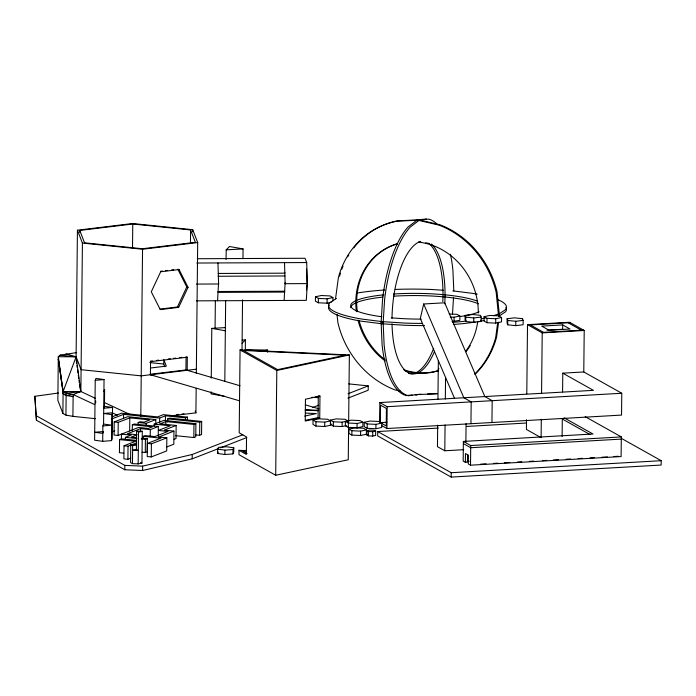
<?xml version="1.0" encoding="UTF-8"?>
<svg xmlns="http://www.w3.org/2000/svg" width="696" height="696" viewBox="0 0 696 696"><rect width="100%" height="100%" fill="white"/><g stroke="black" fill="none" stroke-linecap="round" stroke-linejoin="round"><path stroke-width="1.04" d="M58.455 393.022L34.843 396.294L36.444 420.245L124.793 469.757L142.602 470.505L192.192 458.838L218.492 448.589M36.444 420.245L34.843 396.294M95.456 418.679L72.906 416.356L65.929 415.129L62.884 413.424L63.11 391.596L58.307 356.717L60.065 355.178L76.647 352.594M65.929 415.129L66.155 393.301L63.11 391.596L58.29 358.892L63.171 393.457L66.129 395.485L73.115 396.711M72.906 416.356L73.141 394.528L80.858 391.517L95.596 398.408M76.09 358.275L77.43 230.202L132.579 223.52L192.705 229.697L197.69 242.565L196.324 373.447M79.718 232.603L79.744 230.437L132.771 224.016L190.582 229.958L195.376 242.33L142.358 248.75L84.538 242.808L79.744 230.437M77.917 392.309L80.858 391.517L82.415 243.069L77.43 230.202M102.712 441.342L102.877 425.926L103.573 424.055L104.043 379.564L95.935 378.424L95.239 380.294L94.612 440.203L102.712 441.342L111.517 440.603L112.221 438.732L112.543 407.473L104.435 406.334L103.739 408.204L112.543 407.473M95.674 403.045L95.7 400.905M104.435 406.334L104.617 389.482L103.922 391.352M111.517 440.603L111.795 414.625L112.491 412.754L103.687 413.485L111.795 414.625M155.765 424.612L155.817 419.575L127.725 416.686L114.214 421.95L114.074 435.052L118.085 435.461L138.521 427.457L148.222 428.458L152.398 426.831L132.353 424.769L132.284 430.815M118.085 435.461L118.224 422.359L129.804 417.852L149.875 419.914L144.081 422.168L140.07 421.759L138.147 422.507L138.121 424.525M136.277 440.385L121.504 438.863L119.573 439.62L119.434 452.713L123.714 453.157M121.409 439.141L121.461 434.104L131.161 435.104L125.367 437.358L125.341 439.376M123.549 418.392L123.592 414.355L159.671 418.07L165.465 415.808L185.51 417.87L187.441 417.121L187.407 420.14M119.573 439.62L135.607 441.264L124.027 445.779L123.888 458.882L127.899 459.29L130.796 458.168M124.793 469.757L124.836 465.389L36.488 415.877M127.899 459.29L128.038 446.197L136.721 442.804M129.665 430.946L129.804 417.852M132.518 247.82L132.771 224.016M130.744 444.492L132.658 445.562L136.442 444.753L130.744 444.492L130.552 462.57L132.466 463.64L138.173 463.91L141.958 463.101L142.288 431.311L136.59 431.05L136.399 449.468L138.313 450.547L132.605 450.277L136.399 449.468M132.466 463.64L132.658 445.562M138.173 463.91L138.504 432.12L136.59 431.05M140.566 431.642L140.601 428.623L150.301 429.615L158.331 426.491L158.253 436.488M140.801 416.339L142.549 249.246L197.69 242.565M142.602 470.505L142.645 466.137L192.235 454.471L242.817 434.765M143.167 438.358L143.185 436.34L145.116 435.592L154.816 436.583L168.014 431.442L158.323 430.441L170.215 425.804L154.181 424.16L154.155 426.17M145.273 452.522L145.412 439.42L147.343 438.671L147.204 451.765L145.273 452.522L142.106 452.191M146.143 425.352L146.16 423.333L155.817 419.575M143.185 436.34L160.898 438.158L147.387 443.43L147.248 456.524L151.258 456.941L166.701 450.921L166.84 437.819L158.827 437.001L173.956 431.102L173.817 444.196L166.753 446.954M239.407 400.783L150.414 374.752L150.554 361.659L187.311 357.205L187.18 370.298M150.223 436.67L150.301 429.615M151.258 456.941L151.397 443.839L166.84 437.819M159.619 423.107L159.671 418.07M164.83 366.783L163.76 364.034L163.812 359.667L166.3 366.096L150.397 368.027M165.413 420.845L165.465 415.808M165.874 424.586L165.909 421.558L193.966 424.447L195.898 423.69L195.767 436.792L193.836 437.54L175.488 435.661M167.658 421.915L167.692 418.888L169.624 418.139L201.692 421.437L201.553 434.539L199.63 435.287L195.35 434.843M165.909 421.558L160.115 423.82L176.149 425.465L176.018 438.567L174.087 439.315M240.042 385.767L185.928 369.933L186.058 356.839L187.311 357.205M185.493 419.888L185.51 417.87M190.452 242.947L190.582 229.958M192.688 231.864L192.705 229.697M192.192 458.838L192.235 454.471M193.836 437.54L193.966 424.447M171.52 415.808L195.915 412.85L196.168 388.359M199.63 435.287L199.761 422.185L201.692 421.437M211.123 391.805L211.097 393.919L224.651 396.302M211.262 378.05L211.784 328.382L225.504 327.599M215.073 328.59L215.369 300.507M217.596 453.461L217.639 449.094L218.448 447.397L226.522 446.762L233.795 447.815L233.752 452.183L232.942 453.888L224.869 454.523L217.596 453.461L218.257 452.061M224.817 381.26L225.661 300.559M226.087 259.573L226.191 249.864L229.515 246.515L243.069 248.898L242.974 258.651M224.869 454.523L224.912 450.155L217.639 449.094M232.942 453.888L232.995 449.52L233.795 447.815M246.297 450.643L239.015 450.303L238.963 454.671L275.703 475.255L348.261 459.76L348.6 427.344M348.652 421.95L349.357 354.969L240.068 349.879L239.198 432.842L246.541 436.957L246.358 454.427L239.015 450.303M242.008 350.845L242.539 299.872M245.296 350.375L245.41 339.9L242.243 340.083M267.586 352.185L267.603 350.097L245.331 349.61L248.368 350.314M275.703 475.255L276.799 370.472L240.068 349.879M313.035 420.079L312.991 424.438L315.932 426.091L324.675 426.491L330.478 425.256L330.522 420.889L327.59 419.244L318.846 418.835L313.035 420.079L315.975 421.724L324.719 422.133L330.522 420.889M332.897 301.072L332.94 297.575L330 295.93L321.256 295.522L315.453 296.766L315.401 301.133L318.342 302.777L327.085 303.186L331.34 302.281M315.932 426.091L315.975 421.724M318.342 302.777L318.385 298.41L315.453 296.766M305.614 420.288L318.055 417.635L318.272 396.842M319.969 396.094L305.457 399.2L305.231 421.028L319.742 417.931L319.969 396.094L318.281 395.798M324.675 426.491L324.719 422.133M327.085 303.186L327.129 298.819L332.94 297.575M346.347 425.639L342.093 426.544L333.349 426.143L330.417 424.49L330.461 420.123L336.264 418.888L345.007 419.296L347.948 420.941L342.145 422.176L333.401 421.776L330.461 420.123M333.349 426.143L333.401 421.776M342.093 426.544L342.145 422.176M345.399 421.402L345.355 425.769L348.296 427.414L357.039 427.822L362.842 426.587L362.894 422.22L359.954 420.567L351.21 420.166L345.399 421.402L348.339 423.055L357.083 423.455L362.894 422.22M348.296 427.414L348.339 423.055M348.948 429.075L348.896 433.443L351.837 435.087L360.58 435.496L366.383 434.252L366.435 429.893L363.495 428.24L354.751 427.84L348.948 429.075L351.88 430.72L360.624 431.129L366.435 429.893M351.837 435.087L351.88 430.72M357.039 427.822L357.083 423.455M360.58 435.496L360.624 431.129M364.26 422.298L364.217 426.665L367.157 428.31L375.901 428.719L381.704 427.483L381.747 423.116L378.807 421.463L370.063 421.063L364.26 422.298L367.201 423.951L375.944 424.351L381.747 423.116M366.888 435.043L366.931 430.676L369.837 430.058L374.204 430.259L375.675 431.085L375.631 435.452L372.725 436.07L368.358 435.87L366.888 435.043L367.662 434.878M367.157 428.31L367.201 423.951M348.783 383.887L368.236 385.889L368.193 390.247L347.957 398.138M368.358 435.87L368.401 431.503L366.931 430.676M372.725 436.07L372.778 431.703L375.675 431.085M375.901 428.719L375.944 424.351M438.35 428.075L377.737 431.546L377.684 435.913L451.165 477.082L661.157 465.05L661.2 460.691L621.641 438.515M379.625 422.333L379.833 402.575L593.427 390.343L562.777 373.169L562.586 391.874M424.551 325.58A88.992 17.13 0.6 0 1 404.463 325.25L382.121 323.797L382.147 321.613L362.216 319.116A88.992 17.13 0.6 0 1 329.469 302.856L336.412 298.436M562.777 373.169L583.779 371.96L621.772 393.257L621.545 415.086L386.95 428.527L387.176 406.69L379.833 402.575M437.68 425.152L437.453 446.667L444.796 450.782L463.701 449.703M437.949 399.339L438.35 360.615M444.796 450.782L445.066 424.908M445.336 399.025L445.562 377.467M451.165 477.082L451.208 472.715L377.737 431.546M454.053 321.587L454.097 317.228L459.908 315.984L459.856 320.351L452.113 321.5M564.178 417.87L592.975 434L463.371 441.429L463.171 461.074L465.372 462.309L467.468 462.188L467.555 454.427M465.111 315.41L465.067 319.769L465.728 321.491L473.75 322.309L481.101 321.421L481.145 317.054L480.484 315.34L472.462 314.514L465.111 315.41L465.772 317.124L465.728 321.491M465.372 462.309L465.459 453.575L468.399 455.228L468.312 463.954L470.513 465.189L621.11 456.567L621.319 436.914L585.171 416.66M465.876 442.03L466.068 423.699M470.513 465.189L470.722 445.544L463.371 441.429M470.948 423.716L471.175 401.879L463.832 397.764L423.681 303.987L444.683 302.786L484.825 396.563L492.176 400.678L491.95 422.507M473.75 322.309L473.793 317.941L481.145 317.054M484.077 316.689L484.033 321.056L486.974 322.7L495.717 323.109L501.52 321.865L501.564 317.498L498.632 315.853L489.888 315.445L484.077 316.689L487.017 318.333L495.761 318.742L501.564 317.498M486.974 322.7L487.017 318.333M495.717 323.109L495.761 318.742M335.524 298.819L338.404 277.556A88.992 80.214 66.5 0 1 396.79 221.206L417.965 220.206L439.072 225.156A88.992 80.214 66.5 0 1 496.17 292.303L498.571 316.245L499.145 316.062L499.171 313.879L505.531 309.642A88.992 17.13 0.6 0 0 497.936 299.732M507.114 318.742L507.071 323.101L507.732 324.823L515.753 325.641L523.105 324.754L523.148 320.386L522.487 318.672L514.466 317.846L507.114 318.742L507.775 320.456L507.732 324.823M515.753 325.641L515.797 321.274L523.148 320.386M522.47 320.421L522.487 318.672M526.524 419.723L526.42 429.441L541.114 437.68L541.305 419.314M526.794 393.797L527.516 324.658L569.519 322.248L584.214 330.487L583.779 371.96M541.575 393.388L542.21 332.888L527.516 324.658M562.69 324.91L570.041 329.025L549.04 330.226L541.688 326.111L562.69 324.91L562.646 329.278L546.899 330.174M562.116 436.479L562.298 419.009L590.164 434.626M217.561 300.75L218.553 283.133L218.588 283.985L196.403 284.081M284.116 300.463L285.116 282.837L285.151 283.698L307.336 283.603L306.701 262.549L305.039 258.26L197.342 258.729M306.553 289.962L306.875 284.812M307.336 283.603L306.301 300.368L196.437 300.846M412.223 394.936L406.438 395.572A88.992 34.53 -84.7 0 1 382.087 344.685L381.112 322.613L382.556 299.489A88.992 34.53 -84.7 0 1 408.204 226.87L417.382 219.919L426.5 218.918M418.035 394.423L408.474 395.763A88.992 34.53 -84.7 0 1 384.122 344.877L383.157 322.805L384.601 299.68A88.992 34.53 -84.7 0 1 410.24 227.061L419.427 220.11L428.545 219.109A88.992 34.53 -84.7 0 1 436.975 224.121M452.487 314.14L453.531 297.375M497.71 322.622L495.691 337.499A88.992 80.214 66.5 0 1 474.898 373.943M498.588 322.239L496.579 337.116A88.992 80.214 66.5 0 1 475.029 374.291M499.45 315.853L497.048 291.92A88.992 80.214 66.5 0 0 439.95 224.773L418.844 219.823L397.677 220.823A88.992 80.214 66.5 0 0 353.699 247.933M423.681 303.987L420.314 318.481L454.375 398.042M160.045 309.102L177.402 306.997L186.789 286.978L177.802 269.187L179.055 269.552L188.042 287.344L178.654 307.362L160.271 309.59L151.284 291.798L160.672 271.779L179.055 269.552M242.086 343.25L245.41 339.9M437.297 393.858L415.112 394.615L421.219 394.275M499.145 316.062L505.513 311.825A88.992 17.13 0.6 0 0 505.879 307.354M417.965 220.206L418.844 219.823M498.71 315.157L499.598 314.775M416.13 394.858L417.017 394.475M112.83 416.582L121.513 413.189L157.592 416.904L163.386 414.642L187.441 417.121M112.013 418.87L123.592 414.355M111.873 431.972L114.77 430.841M132.353 424.769L134.285 424.012L158.331 426.491M140.601 428.623L127.394 433.765L137.095 434.765L131.309 437.018L136.651 437.566M154.181 424.16L163.83 420.393L195.898 423.69M176.149 425.465L164.256 430.102L173.956 431.102M312.6 407.56L318.672 405.202M348.009 393.771L368.236 385.889M220.519 447.798L246.81 437.549M493.429 315.662L499.171 313.879M276.799 370.472L349.357 354.969M138.504 432.12L142.288 431.311M304.752 416.069L316.358 413.581L305.535 413.085M330.417 424.49L331.966 424.16M260.522 351.193L267.603 350.097M94.743 404.628L73.141 394.528L66.129 395.485L63.092 393.745M160.437 271.283L162.481 271.04M165.544 270.666L167.588 270.422M171.668 269.926L173.713 269.674M150.345 361.163L152.45 360.911M156.652 360.397L158.749 360.145M168.206 358.997L170.303 358.745M173.461 358.362L175.557 358.109M179.759 357.596L181.856 357.344M150.214 374.265L185.928 369.933M196.368 369.185L141.218 375.866L81.093 369.689L76.108 356.822L66.033 353.873M60.065 355.178L76.108 356.822L80.858 391.517L66.155 393.301L73.141 394.528M176.627 414.668L178.75 414.407M181.934 414.024L184.049 413.772M95.239 380.294L104.043 379.564M102.877 425.926L111.682 425.195L103.573 424.055M224.912 450.155L232.995 449.52M226.191 249.864L243.069 248.898M570.25 322.657L530.352 324.945L543.576 332.357L583.474 330.069M542.21 332.888L584.214 330.487M387.176 406.69L621.772 393.257M386.819 422.263L380.364 422.637L380.547 405.168L386.419 408.465L386.236 425.935L381.199 423.107M466.494 426.457L526.028 423.046M470.722 445.544L621.319 436.914M621.293 439.098L470.696 447.728L463.353 443.613M467.077 461.309L469.243 461.178M480.553 464.162L485.973 463.849M493.568 463.423L497.91 463.171M504.409 462.797L509.837 462.483M517.424 462.048L521.765 461.805M529.351 461.37L533.693 461.117M542.367 460.622L546.708 460.378M553.216 460.004L558.636 459.691M566.222 459.256L570.563 459.012M578.15 458.577L582.491 458.325M590.086 457.89L594.419 457.637M602.014 457.202L607.434 456.898M613.942 456.524L618.274 456.272M451.208 472.715L661.2 460.691M427.579 393.971L436.061 393.571M196.829 263.027L306.701 262.549M218.274 273.458L284.829 273.171L284.795 272.319M218.135 276.26L284.942 275.964M80.858 391.517L63.11 391.596L63.171 393.457M124.836 465.389L142.645 466.137M318.385 298.41L327.129 298.819M449.19 313.974L456.967 314.34L459.908 315.984M450.216 317.045L454.097 317.228M315.41 397.068L318.664 397.225M311.756 397.338L318.263 397.642M305.509 409.718L318.524 410.318M305.109 410.135L318.124 410.736M368.401 431.503L372.778 431.703M246.584 451.095L242.382 450.895L247.097 453.54M443.274 290.258L430.511 289.432A88.992 17.13 0.6 0 0 395.293 289.432M382.147 321.613L404.489 323.066A88.992 17.13 0.6 0 0 422.472 323.405M417.382 219.919L419.427 220.11M381.112 322.613L383.157 322.805M415.555 394.571L417.591 394.762M67.277 392.013L63.11 391.596L76.108 356.822L58.307 356.717L57.855 400.374L62.884 413.424M82.415 243.069L142.549 249.246M507.775 320.456L515.797 321.274M465.772 317.124L473.793 317.941M149.805 362.599L163.76 364.034M167.692 418.888L199.761 422.185M138.147 422.507L146.16 423.333M114.214 421.95L118.224 422.359M141.993 438.123L147.343 438.671M125.367 437.358L136.973 438.558M141.192 438.985L145.412 439.42M147.387 443.43L151.397 443.839M124.027 445.779L128.038 446.197M150.414 374.752L153.651 375.135M452.852 290.876L472.784 293.381A88.992 17.13 0.6 0 1 477.212 294.147M382.121 323.797L362.19 321.3A88.992 17.13 0.6 0 1 329.443 305.039M211.784 328.382L225.339 330.765M318.055 417.635L319.742 417.931M400.313 391.143L395.024 389.908A88.992 80.214 66.5 0 1 337.925 322.761L337.003 314.47M186.789 286.978L188.042 287.344M177.402 306.997L178.654 307.362M305.335 404.863L318.811 408.804M104.426 402.54L129.961 414.485M112.421 412.902L117.328 415.199M568.154 322.779L581.377 330.191M381.443 425.439L386.95 428.527M140.679 462.379L141.958 463.101M480.614 320.169L481.101 321.421M195.202 411.014L195.915 412.85M76.229 360.084L76.673 363.303M76.969 365.452L77.265 367.601M77.561 369.75L78.004 372.969M78.3 375.118L78.744 378.346M79.039 380.495L79.335 382.643M79.631 384.792L80.223 389.09M453.818 290.998L452.896 269.987A88.992 34.53 -84.7 0 0 450.46 254.275M306.588 269.065L306.997 282.741M284.516 262.644L285.151 283.698M217.961 262.94L218.588 283.985M484.433 320.395A88.992 17.13 0.6 0 1 481.467 320.986M479.396 321.361A88.992 17.13 0.6 0 1 477.265 321.726M475.063 322.074A88.992 17.13 0.6 0 1 453.592 324.458M485.399 318.011A88.992 17.13 0.6 0 1 481.493 318.803M466.555 321.039A88.992 17.13 0.6 0 1 452.496 322.352M356.639 293.129A88.992 17.13 0.6 0 1 384.749 289.988M350.74 307.632A66.746 12.85 0.6 0 1 382.922 297.088M393.397 296.2A66.746 12.85 0.6 0 1 478.552 303.865M479.135 311.799A66.746 12.85 0.6 0 1 460.474 316.515M421.184 319.116A66.746 12.85 0.6 0 1 391.317 317.802M381.956 316.767A66.746 12.85 0.6 0 1 383.948 294.8M393.423 294.017A66.746 12.85 0.6 0 1 477.656 301.29M438.889 368.306A88.992 34.53 -84.7 0 1 437.601 371.072M431.407 244.052A66.746 25.9 -84.7 0 1 444.753 303.813M434.574 351.297A66.746 25.9 -84.7 0 1 407.317 372.099A66.746 25.9 -84.7 0 1 392.022 323.814M392.005 318.464A66.746 25.9 -84.7 0 1 420.697 241.39M428.597 243.235A66.746 25.9 -84.7 0 1 442.821 301.594M433.66 348.313A66.746 25.9 -84.7 0 1 408.569 373.395M339.561 276.164A88.992 80.214 66.5 0 1 340.475 273.128M341.866 269.135A88.992 80.214 66.5 0 1 343.032 266.194M347.661 256.876A88.992 80.214 66.5 0 1 348.766 255.032M438.506 370.568A66.746 60.161 66.5 0 1 417.53 372.665M416.469 372.56A66.746 60.161 66.5 0 1 403.758 369.767M385.21 359.893A66.746 60.161 66.5 0 1 359.127 320.717M357.274 311.356A66.746 60.161 66.5 0 1 356.683 301.664M356.691 300.602A66.746 60.161 66.5 0 1 397.355 243.722M425.778 242.774A66.746 60.161 66.5 0 1 428.962 243.565M470.235 345.529A66.746 60.161 66.5 0 1 465.963 351.741M438.628 370.637A66.746 60.161 66.5 0 1 417.713 373.134M415.59 372.952A66.746 60.161 66.5 0 1 404.968 370.811M385.166 360.911A66.746 60.161 66.5 0 1 357.988 320.116M356.395 311.738A66.746 60.161 66.5 0 1 355.795 302.047M355.813 300.985A66.746 60.161 66.5 0 1 397.486 243.817M418.505 242.112A66.746 60.161 66.5 0 1 478.3 313.017M477.717 321.509A66.746 60.161 66.5 0 1 465.737 351.271M103.495 431.52L102.799 433.39L94.691 432.26L103.495 431.52M345.155 355.204L277.626 369.637L243.435 350.471L345.155 355.204M284.594 291.224L218.039 291.511L218.074 292.372L284.629 292.076L284.594 291.224"/></g></svg>
